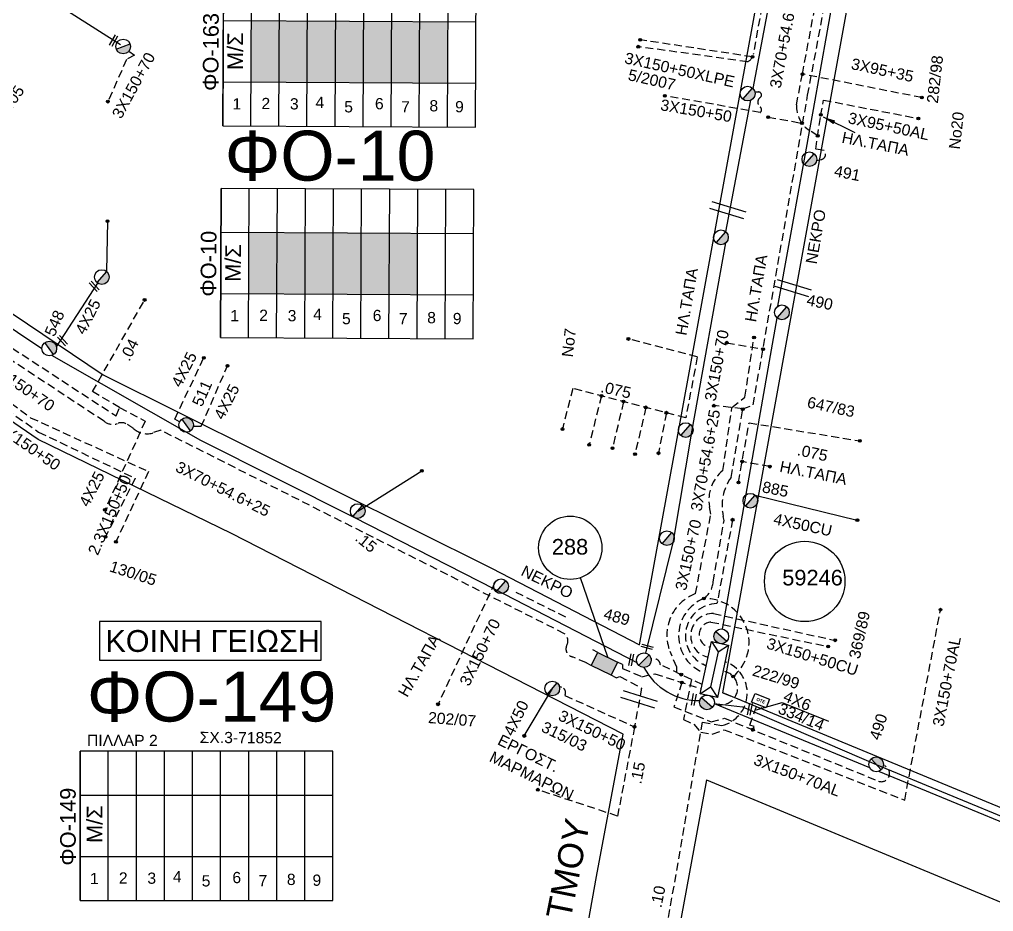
# Model space of a CAD drawing. Header units: millimetres. Extents: x 2999 to 5218, y 1863 to 2903.
# Drawn here: x 3753.6 to 3909.6, y 2310.7 to 2453.6 of the extents above; entities that cross this region are included whole.
import ezdxf
from ezdxf.enums import TextEntityAlignment as Align

# ---------------------------------------------------------------- set-up
doc = ezdxf.new("R2010")
doc.units = ezdxf.units.MM
doc.header["$LTSCALE"] = 0.5
doc.linetypes.add('DASHED', pattern=[19.05, 12.7, -6.35])
for name, color, linetype in [('Link Box 4 Διευθύνσεων', 7, 'Continuous'), ('Pillar OTE', 7, 'Continuous'), ('Άγνωστα', 7, 'Continuous'), ('Ασφαλειοκιβώτια Χ.Τ 9 αναχωρήσεων', 7, 'Continuous'), ('Γυμνά εναέρια ΧΤ (3Φ)   4x50AL', 7, 'Continuous'), ('Γυμνά εναέρια ΧΤ (3Φ)   4x50CU', 7, 'Continuous'), ('Επιγραφές - Σχήματα', 7, 'Continuous'), ('Καλώδια ΧΤ   3x150+50AL', 7, 'DASHED'), ('Καλώδια ΧΤ   3x150+50CU', 7, 'DASHED'), ('Καλώδια ΧΤ   3x150+70AL', 7, 'DASHED'), ('Καλώδια ΧΤ   3x150AL+50XLPE', 7, 'DASHED'), ('Καλώδια ΧΤ   3x95+50 AL XLPE', 7, 'DASHED'), ('Μηχανική τομή', 7, 'Continuous'), ('Στύλος ΦΜ', 7, 'Continuous'), ('Στύλος ΦΜ @ 1', 7, 'Continuous'), ('Συνδέσεις', 7, 'Continuous'), ('Συνεστραμμένα ΧΤ   3x70+54.6+25 AL', 7, 'SYN_LINE'), ('Τομή', 7, 'Continuous'), ('Υποσταθμός εναέριος 2 στύλων', 7, 'Continuous'), ('Υποσταθμός πόλεως', 7, 'Continuous'), ('Υπόβαθρο ΔΕΗ', 7, 'Continuous'), ('Υπόγεια Καλώδια Δικτύου ΧΤ   .04', 7, 'DASHED'), ('Υπόγεια Καλώδια Δικτύου ΧΤ   .10', 7, 'DASHED'), ('Υπόγεια Καλώδια Δικτύου ΧΤ   .15', 7, 'DASHED'), ('Υπόγεια καλώδια Παροχών ΧΤ   .075', 7, 'DASHED'), ('Υπόγεια καλώδια Παροχών ΧΤ   4x25', 7, 'DASHED'), ('Υπόγεια καλώδια Παροχών ΧΤ   4x6', 7, 'DASHED')]:
    doc.layers.add(name, color=color, linetype=linetype)
doc.styles.add('arial', font='ARIAL.TTF')
doc.styles.get("Standard").update_dxf_attribs({"font": 'ARIAL.TTF'})
doc.linetypes.add('SYN_LINE', pattern='A,0.5,-0.0001,["/\\/\\/\\/",Standard,S=0.1,R=0,X=0,Y=-0.05],-0.25', length=0.7501)
doc.dimstyles.new('ISO-25', dxfattribs={"dimtxt": 2.5, "dimasz": 2.5, "dimexe": 1.25, "dimexo": 0.625, "dimtad": 1, "dimtxsty": 'Standard', "dimcen": 2.5, "dimadec": 0, "dimazin": 0, "dimtfac": 1, "dimtmove": 0, "dimatfit": 3, "dimfxl": 1, "dimarcsym": 0})

# ---------------------------------------------------------------- blocks, each defined once
blk = doc.blocks.new('ΑΣΦΑΛΕΙΟΚΙΒΩΤΙΟ ΥΠΟΣΤΑΘΜΟΥ 9 ΑΝΑΧΩΡΗΣΕΩΝ')
at = {"layer": 'Ασφαλειοκιβώτια Χ.Τ 9 αναχωρήσεων', "ltscale": 40}
for p, q in [((-23.8, 40.36), (24.02, 40.36)), ((-9.72, 40.36), (-9.72, -40.64)), ((9.94, 40.36), (9.94, -40.64)), ((-23.8, 31.36), (24.02, 31.36)), ((-23.8, 22.36), (24.02, 22.36)), ((-23.8, 13.36), (24.02, 13.36)), ((-23.8, 4.36), (24.02, 4.36)), ((-23.8, -4.64), (24.02, -4.64)), ((-23.8, -13.64), (24.02, -13.64)), ((-23.8, -22.64), (24.02, -22.64)), ((-23.8, -31.64), (24.02, -31.64))]:
    blk.add_line(p, q, dxfattribs=at)
at = {"layer": 'Ασφαλειοκιβώτια Χ.Τ 9 αναχωρήσεων'}
blk.add_lwpolyline([(-23.8, -40.64), (24.02, -40.64), (24.02, 40.36), (-23.8, 40.36)], close=True, dxfattribs=at)
for s, p in [('1', (-18.54, 37.25)), ('2', (-18.39, 27.98)), ('3', (-18.45, 18.85)), ('4', (-17.96, 10.67)), ('5', (-19.3, 1.44)), ('6', (-18.25, -8.4)), ('7', (-19.23, -16.79)), ('8', (-18.84, -25.86)), ('9', (-19.09, -34.08))]:
    blk.add_text(s, height=3.6, rotation=270, dxfattribs=at).set_placement(p)
at = {"layer": 'Ασφαλειοκιβώτια Χ.Τ 9 αναχωρήσεων', "ltscale": 40}
for tag, height, p in [('ΟΝΟΜΑ', 5, (-0.16, 44.31)), ('ΚΕΙΜΕΝΟ 1', 2, (17.06, 35.59)), ('ΚΕΙΜΕΝΟ 2', 2, (17.06, 26.88)), ('ΚΕΙΜΕΝΟ 3', 2, (17.06, 17.69)), ('ΚΕΙΜΕΝΟ 4', 2, (17.06, 8.71)), ('ΚΕΙΜΕΝΟ 5', 2, (17.06, -0.13)), ('ΚΕΙΜΕΝΟ 6', 2, (17.06, -9.05)), ('ΚΕΙΜΕΝΟ 7', 2, (17.06, -18.13)), ('ΚΕΙΜΕΝΟ 8', 2, (17.06, -26.85)), ('ΚΕΙΜΕΝΟ 9', 2, (17.06, -35.99)), ('ΣΧ', 2, (-0.1, -42.64))]:
    blk.add_attdef(tag, text='', height=height, dxfattribs=at).set_placement(p, align=Align.MIDDLE_CENTER)
blk = doc.blocks.new('ΜΗΧΑΝΙΚΗ ΤΟΜΗ')
at = {"layer": 'Μηχανική τομή', "ltscale": 40}
for p, q in [((-1.89, 0.78), (1.89, 0.78)), ((1.89, 0), (-1.89, 0))]:
    blk.add_line(p, q, dxfattribs=at)
blk = doc.blocks.new('ΥΠΑΡΧΩΝ ΤΣΙΜΕΝΤΕΝΙΟΣ ΣΤΥΛΟΣ')
at = {"layer": 'Στύλος ΦΜ'}
blk.add_hatch(color=7, dxfattribs=at).paths.add_polyline_path([(-1.29, -2.28, 0.574793), (2.62, 0, 0.268822), (1.3, 2.27)])
at = {"layer": 'Στύλος ΦΜ', "color": 7}
blk.add_line((-1.29, -2.28), (1.3, 2.27), dxfattribs=at)
blk.add_circle((0, 0), 2.62, dxfattribs=at)
at = {"layer": 'Στύλος ΦΜ', "flags": 4}
for tag, p in [('ΑΡΙΘΜΟΣ', (-4.68, 8.05)), ('ΤΥΠΟΣ', (-4.91, 3.03))]:
    blk.add_attdef(tag, p, '', height=4, dxfattribs=at)
blk = doc.blocks.new('ΥΠΟΣΤΑΘΜΟΣ ΕΝΑΕΡΙΟΣ ΕΠΙ 2 ΣΤΥΛΩΝ')
at = {"layer": 'Υποσταθμός εναέριος 2 στύλων', "linetype": 'Continuous'}
for points in [[(-11.97, -2.11, 0.574793), (-8.45, -0.07, 0.268822), (-9.64, 1.98)], [(9.68, -2.15, 0.574793), (13.19, -0.1, 0.268822), (12.01, 1.95)]]:
    blk.add_hatch(color=256, dxfattribs=at).paths.add_polyline_path(points)
for p, q in [((-11.97, -2.11), (-9.64, 1.98)), ((9.68, -2.15), (12.01, 1.95))]:
    blk.add_line(p, q, dxfattribs=at)
for centre in [(-10.81, -0.07), (10.84, -0.1)]:
    blk.add_circle(centre, 2.36, dxfattribs=at)
at = {"layer": 'Υποσταθμός πόλεως', "linetype": 'Continuous', "ltscale": 40}
blk.add_lwpolyline([(-8.57, 2.82), (8.57, 2.82), (8.57, -2.82), (-8.57, -2.82)], close=True, dxfattribs=at)
for points in [[(-5.75, 0), (-8.57, 2.82)], [(-8.57, -2.82), (-5.75, 0)], [(-5.75, 0), (5.75, 0)], [(5.75, 0), (8.57, 2.82)], [(8.57, -2.82), (5.75, 0)]]:
    blk.add_lwpolyline(points, dxfattribs=at)
at = {"layer": 'Υποσταθμός εναέριος 2 στύλων', "ltscale": 40, "flags": 1}
for tag, p in [('ΜΕΤΑΣΧΗΜΑΤΙΣΜΟΣ', (14.09, 2.51)), ('ΙΣΧΥΣ', (14.07, -0.28)), ('ΑΡΙΘΜΟΣ', (14.19, -3))]:
    blk.add_attdef(tag, p, '', height=1.8, dxfattribs=at)
blk = doc.blocks.new('LINK BOX 4 ΑΝΑΧΩΡΗΣΕΩΝ')
at = {"layer": 'Link Box 4 Διευθύνσεων', "ltscale": 40}
blk.add_hatch(color=256, dxfattribs=at).paths.add_polyline_path([(-3.54, 0), (-3.54, -4.67), (3.54, -4.67), (3.54, 0)])
for p, q in [((-3.54, 0), (-5.33, 0)), ((5.33, 0), (3.54, 0)), ((-3.54, -4.67), (-5.33, -4.67)), ((5.33, -4.67), (3.54, -4.67))]:
    blk.add_line(p, q, dxfattribs=at)
blk.add_lwpolyline([(-3.54, -4.67), (-3.54, 0), (3.54, 0), (3.54, -4.67)], close=True, dxfattribs=at)
blk = doc.blocks.new('_ΣΥΝΔΕΣΗ')
at = {"layer": 'Συνδέσεις', "linetype": 'SYN_LINE', "ltscale": 40}
blk.add_hatch(color=256, dxfattribs=at).paths.add_polyline_path([(0.5, -0.01, 1), (-0.5, -0.01, 1)])
at = {"layer": 'Συνδέσεις'}
blk.add_circle((0, -0.01), 0.5, dxfattribs=at)
blk = doc.blocks.new('ΤΟΜΗ')
at = {"layer": 'Τομή', "ltscale": 40}
for p, q in [((-5.68, 0), (5.68, 0)), ((5.68, -2.33), (-5.68, -2.33))]:
    blk.add_line(p, q, dxfattribs=at)
blk = doc.blocks.new('TSONTA XT1')
at = {"ltscale": 40}
h = blk.add_hatch(color=256, dxfattribs=at)
h.dxf.hatch_style = 1
h.paths.add_polyline_path([(595.96, 2487.66), (597.07, 2488.77), (595.96, 2489.87), (594.85, 2488.77)])
blk.add_lwpolyline([(594.85, 2488.77), (595.96, 2489.87), (597.07, 2488.77), (595.96, 2487.66)], close=True, dxfattribs=at)
blk = doc.blocks.new('PILLAR ΟΤΕ')
at = {"layer": 'Pillar OTE', "ltscale": 40}
blk.add_lwpolyline([(-3.31, 2.02), (3.39, 2.02), (3.39, -1.99), (-3.31, -1.99)], close=True, dxfattribs=at)
at = {"layer": 'Pillar OTE', "insert": (-1.81, 0.71), "char_height": 1.3575, "width": 109.961, "attachment_point": 1}
blk.add_mtext('{\\fArial|b1|i0|c161|p34;OTE}', dxfattribs=at)

msp = doc.modelspace()

# ---------------------------------------------------------------- hatches: boundary and pattern name
at = {"layer": 'Ασφαλειοκιβώτια Χ.Τ 9 αναχωρήσεων', "ltscale": 40}
for color, points in [(2, [(3790.71, 2453.43), (3790.66, 2443.6), (3795.16, 2443.58), (3795.21, 2453.41)]), (27, [(3795.21, 2453.41), (3795.16, 2443.58), (3799.66, 2443.56), (3799.71, 2453.38)]), (151, [(3799.71, 2453.38), (3799.66, 2443.56), (3804.16, 2443.53), (3804.21, 2453.36)]), (85, [(3804.21, 2453.36), (3804.16, 2443.53), (3808.66, 2443.51), (3808.71, 2453.34)]), (6, [(3808.71, 2453.34), (3808.66, 2443.51), (3813.16, 2443.49), (3813.21, 2453.31)]), (30, [(3813.21, 2453.31), (3813.16, 2443.49), (3817.66, 2443.46), (3817.71, 2453.29)]), (62, [(3817.71, 2453.29), (3817.66, 2443.46), (3822.16, 2443.44), (3822.21, 2453.27)]), (151, [(3790.36, 2419.5), (3790.3, 2409.67), (3794.8, 2409.65), (3794.86, 2419.48)]), (27, [(3794.86, 2419.48), (3794.8, 2409.65), (3799.3, 2409.63), (3799.36, 2419.45)]), (2, [(3799.36, 2419.45), (3799.3, 2409.63), (3803.8, 2409.6), (3803.86, 2419.43)]), (1, [(3803.86, 2419.43), (3803.8, 2409.6), (3808.3, 2409.58), (3808.36, 2419.41)]), (173, [(3808.36, 2419.41), (3808.3, 2409.58), (3812.8, 2409.56), (3812.86, 2419.38)]), (30, [(3812.86, 2419.38), (3812.8, 2409.56), (3817.3, 2409.53), (3817.36, 2419.36)])]:
    msp.add_hatch(color=color, dxfattribs=at).paths.add_polyline_path(points)

# ---------------------------------------------------------------- linework, layer by layer
at = {"layer": 'Άγνωστα', "color": 7, "linetype": 'DASHED', "ltscale": 0.2}
for p, q in [((3873.54, 2437.96), (3878.95, 2437.01)), ((3866.88, 2401.84), (3872.71, 2400.82)), ((3869.46, 2391.23), (3864.85, 2391.79))]:
    msp.add_line(p, q, dxfattribs=at)
at = {"layer": 'Άγνωστα', "color": 2, "ltscale": 40}
msp.add_lwpolyline([(3875.09, 2407.69), (3880.81, 2439.21), (3888.63, 2483.34), (3889.33, 2484.28), (3897.77, 2529.76), (3908.57, 2587.24)], dxfattribs=at)
at = {"layer": 'Άγνωστα', "color": 85, "linetype": 'DASHED', "ltscale": 0.2}
msp.add_lwpolyline([(3881.47, 2434.96), (3880.19, 2435.81, -0.259095), (3878.06, 2439.92), (3879.03, 2444.87), (3883.64, 2469.51)], format="xyb", dxfattribs=at)
msp.add_lwpolyline([(3898.17, 2441.1), (3878.96, 2444.88)], dxfattribs=at)
at = {"layer": 'Άγνωστα', "color": 151, "linetype": 'DASHED', "ltscale": 0.2}
for points in [[(3740.31, 2408.53, 0.241017), (3741.77, 2407.44, -0.139445), (3744.42, 2406.17), (3769.03, 2390.12), (3769.61, 2391.46)], [(3861.9, 2361.65), (3864.35, 2374.4), (3864.14, 2375.54, -0.275599), (3866.29, 2381.38), (3867.73, 2391.48), (3869.82, 2393.13), (3871.27, 2402.69)], [(3858.88, 2349.02), (3858.88, 2349.86), (3857.81, 2352.35, -0.419805), (3861.9, 2361.65)]]:
    msp.add_lwpolyline(points, format="xyb", dxfattribs=at)
at = {"layer": 'Άγνωστα', "color": 1, "linetype": 'DASHED', "ltscale": 0.2}
for points in [[(3844.4, 2350.54), (3842.19, 2351.52, -0.510052), (3841.28, 2353.39, 0.345814), (3840.9, 2355.23), (3776.19, 2387.81), (3775.06, 2387.43, -0.261149), (3771.92, 2388, 0.057368), (3770.61, 2388.86, 0.227346), (3769.27, 2388.89, -0.257715), (3767.11, 2389.25), (3744.97, 2403.82)], [(3840.07, 2346.8), (3840.43, 2346.67, -0.45249), (3840.97, 2345.33), (3852.12, 2340.3)]]:
    msp.add_lwpolyline(points, format="xyb", dxfattribs=at)
msp.add_lwpolyline([(3862.18, 2399.55), (3851.13, 2402.43)], dxfattribs=at)
at = {"layer": 'Άγνωστα', "color": 151, "linetype": 'DASHED', "ltscale": 0.2}
for points in [[(3769.61, 2391.46), (3773.71, 2389.29), (3767.25, 2375.07)], [(3862.96, 2347.09), (3856.26, 2350.25)]]:
    msp.add_lwpolyline(points, dxfattribs=at)
at = {"layer": 'Άγνωστα', "color": 1, "linetype": 'SYN_LINE', "ltscale": 10}
msp.add_lwpolyline([(3834.46, 2338.84), (3838.95, 2346.45)], dxfattribs=at)
at = {"layer": 'Άγνωστα', "color": 151, "linetype": 'DASHED', "ltscale": 0.2}
msp.add_arc((3855.21, 2350.19), 1.05, 3.4252, 113.8326, dxfattribs=at)
at = {"layer": 'Γυμνά εναέρια ΧΤ (3Φ)   4x50AL', "color": 173, "ltscale": 40}
msp.add_lwpolyline([(3742.64, 2466.87), (3769.75, 2449.59)], dxfattribs=at)
at = {"layer": 'Γυμνά εναέρια ΧΤ (3Φ)   4x50CU', "color": 173, "linetype": 'SYN_LINE', "ltscale": 15}
msp.add_lwpolyline([(3871.46, 2377.42), (3887.82, 2373.42)], dxfattribs=at)
at = {"layer": 'Επιγραφές - Σχήματα', "color": 7, "linetype": 'SYN_LINE', "ltscale": 10}
msp.add_line((3767.67, 2421.29), (3767.53, 2413.23), dxfattribs=at)
at = {"layer": 'Επιγραφές - Σχήματα', "color": 7, "linetype": 'DASHED', "ltscale": 0.2}
for p, q in [((3873.8, 2381.99), (3869.36, 2382.79)), ((3833.09, 2361.89), (3841.17, 2357.86))]:
    msp.add_line(p, q, dxfattribs=at)
at = {"layer": 'Επιγραφές - Σχήματα', "ltscale": 0.2}
msp.add_line((3847.82, 2351.45), (3843.46, 2364.2), dxfattribs=at)
at = {"layer": 'Επιγραφές - Σχήματα', "color": 7, "linetype": 'DASHED', "ltscale": 0.2}
msp.add_lwpolyline([(3868.76, 2379.46), (3870.48, 2389.01), (3888.24, 2386.11)], dxfattribs=at)
at = {"layer": 'Επιγραφές - Σχήματα', "color": 190}
msp.add_lwpolyline([(3766.38, 2350.98), (3801.9, 2350.98), (3801.9, 2357.16), (3766.38, 2357.16)], close=True, dxfattribs=at)
at = {"layer": 'Επιγραφές - Σχήματα', "ltscale": 0.2}
for centre, radius in [((3841.82, 2368.99), 5.07), ((3879.39, 2363.6), 6.44)]:
    msp.add_circle(centre, radius, dxfattribs=at)
at = {"layer": 'Επιγραφές - Σχήματα', "color": 6, "linetype": 'DASHED', "ltscale": 0.2}
for centre, radius, start, end in [((3863.44, 2353.81), 7.04, 309.5314, 91.8144), ((3865.95, 2346.54), 2.7, 247.1168, 82.5684)]:
    msp.add_arc(centre, radius, start, end, dxfattribs=at)
at = {"layer": 'Καλώδια ΧΤ   3x150+50AL', "color": 62, "linetype": 'DASHED', "ltscale": 0.2}
msp.add_lwpolyline([(3871.39, 2442.01), (3871.98, 2442.01, -0.729099), (3872.26, 2441.12, 0.513742), (3872.26, 2439.59, -0.513742), (3872.26, 2438.72), (3856.99, 2441.38)], format="xyb", dxfattribs=at)
at = {"layer": 'Καλώδια ΧΤ   3x150+50AL', "color": 2, "linetype": 'DASHED', "ltscale": 0.2}
msp.add_lwpolyline([(3740.87, 2395.78), (3741.09, 2395.09, 0.651292), (3746.77, 2394.47), (3756.62, 2387.53), (3772.11, 2380.11), (3772.11, 2380.11)], format="xyb", dxfattribs=at)
at = {"layer": 'Καλώδια ΧΤ   3x150+50AL', "color": 30, "linetype": 'DASHED', "ltscale": 0.2}
for points in [[(3745.3, 2395.69), (3747.66, 2395.61), (3755.33, 2389.83), (3774.24, 2381.21)], [(3774.24, 2381.21), (3769.02, 2369.96)]]:
    msp.add_lwpolyline(points, dxfattribs=at)
at = {"layer": 'Καλώδια ΧΤ   3x150+50AL', "color": 2, "linetype": 'DASHED', "ltscale": 0.2}
msp.add_lwpolyline([(3772.11, 2380.11), (3767.34, 2370.74)], dxfattribs=at)
at = {"layer": 'Καλώδια ΧΤ   3x150+50AL', "color": 7, "ltscale": 0.2}
msp.add_lwpolyline([(3866.28, 2345.78), (3870.9, 2343.87)], dxfattribs=at)
at = {"layer": 'Καλώδια ΧΤ   3x150+50CU', "color": 27, "ltscale": 0.2}
msp.add_lwpolyline([(3863.9, 2351.46, -0.913083), (3864.78, 2358.45), (3884.28, 2354.16)], format="xyb", dxfattribs=at)
at = {"layer": 'Καλώδια ΧΤ   3x150+50CU', "color": 85, "ltscale": 0.2}
msp.add_lwpolyline([(3864.25, 2353.08, -0.910705), (3864.37, 2357.1), (3883.14, 2353.17)], format="xyb", dxfattribs=at)
at = {"layer": 'Καλώδια ΧΤ   3x150+70AL', "color": 62, "ltscale": 0.2}
msp.add_line((3891.2, 2331.62), (3891.2, 2331.62), dxfattribs=at)
at = {"layer": 'Καλώδια ΧΤ   3x150+70AL', "color": 173, "linetype": 'DASHED', "ltscale": 0.2}
msp.add_lwpolyline([(3771.09, 2448.54), (3771.98, 2447.9), (3770.72, 2447.2), (3767.73, 2440.47)], dxfattribs=at)
at = {"layer": 'Καλώδια ΧΤ   3x150+70AL', "color": 1, "linetype": 'DASHED', "ltscale": 0.2}
msp.add_lwpolyline([(3862.18, 2399.55), (3860.32, 2389.82)], dxfattribs=at)
at = {"layer": 'Καλώδια ΧΤ   3x150+70AL', "color": 7, "linetype": 'DASHED', "ltscale": 0.2}
msp.add_lwpolyline([(3829.72, 2363.42), (3820.63, 2343.92)], dxfattribs=at)
at = {"layer": 'Καλώδια ΧΤ   3x150+70AL', "color": 151, "ltscale": 0.2}
msp.add_lwpolyline([(3861.26, 2347.89), (3859.96, 2341.49), (3861.63, 2340.71), (3862.72, 2339.43), (3864.58, 2339.13), (3866.5, 2339.85), (3895.41, 2328.58), (3901.14, 2359.07)], dxfattribs=at)
at = {"layer": 'Καλώδια ΧΤ   3x150+70AL', "color": 62, "ltscale": 0.2}
msp.add_lwpolyline([(3850.21, 2350.27), (3850.21, 2349.64), (3853.29, 2348.34), (3855.38, 2348.81), (3862.81, 2346.4)], dxfattribs=at)
msp.add_lwpolyline([(3859.71, 2347.41), (3858.43, 2343.51), (3864.41, 2341.13), (3866.56, 2341.69), (3891.2, 2331.62, 0.993314), (3892.2, 2334.04, -0.661973)], format="xyb", dxfattribs=at)
at = {"layer": 'Καλώδια ΧΤ   3x150AL+50XLPE', "color": 6, "linetype": 'DASHED', "ltscale": 0.2}
msp.add_lwpolyline([(3863.34, 2481.79), (3863.57, 2484.58), (3874.47, 2484.49, -0.39717), (3877.19, 2481.89, -0.117063), (3876.85, 2480.05), (3871.15, 2448.03, -0.248197), (3870.23, 2446.84), (3852.72, 2449.25)], format="xyb", dxfattribs=at)
msp.add_lwpolyline([(3871.02, 2447.62), (3853.01, 2450.36)], dxfattribs=at)
at = {"layer": 'Καλώδια ΧΤ   3x95+50 AL XLPE', "color": 85, "linetype": 'DASHED', "ltscale": 0.2}
msp.add_lwpolyline([(3881.94, 2438.18), (3882.41, 2440.71), (3897.6, 2437.76)], dxfattribs=at)
msp.add_lwpolyline([(3881.3, 2431), (3882.04, 2431.16, 0.588561), (3882.49, 2432.65), (3881.16, 2432.86), (3881.94, 2438.18)], format="xyb", dxfattribs=at)
at = {"layer": 'Συνεστραμμένα ΧΤ   3x70+54.6+25 AL', "color": 62, "ltscale": 20}
for points in [[(3871.11, 2442.55), (3879.54, 2486.88)], [(3866.74, 2419.6), (3870.75, 2440.68)], [(3864.9, 2344.05), (3889.78, 2333.78)], [(3891.22, 2333.19), (3926.43, 2318.66)]]:
    msp.add_lwpolyline(points, dxfattribs=at)
at = {"layer": 'Συνεστραμμένα ΧΤ   3x70+54.6+25 AL', "color": 1, "ltscale": 20}
for points in [[(3858.39, 2370.03), (3861.37, 2387.81), (3866.74, 2417.83)], [(3853.94, 2352.12), (3858.39, 2370.03)]]:
    msp.add_lwpolyline(points, dxfattribs=at)
at = {"layer": 'Συνεστραμμένα ΧΤ   3x70+54.6+25 AL', "color": 6, "ltscale": 20}
msp.add_lwpolyline([(3864.9, 2344.05), (3869.4, 2343.53), (3890.84, 2334.3), (3924.95, 2320.2)], dxfattribs=at)
at = {"layer": 'Συνεστραμμένα ΧΤ   3x70+54.6+25 AL', "color": 1, "ltscale": 10}
msp.add_arc((3862.51, 2354.62), 10.12, 208.3764, 270.4775, dxfattribs=at)
at = {"layer": 'Υπόβαθρο ΔΕΗ'}
for points in [[(3717.18, 2434.96), (3718.44, 2429.39), (3766.98, 2396.71), (3829.2, 2365.7), (3852.92, 2353.43), (3877.09, 2485.96), (3812.53, 2485.85), (3759.74, 2485.87), (3717.18, 2434.96)], [(3817.97, 2221.4), (3823.21, 2227.16), (3826.97, 2233.36), (3831.9, 2241.18), (3832.37, 2242.54), (3839, 2276.99), (3846.02, 2316.36), (3850.31, 2339.12), (3787.56, 2371.29), (3756.57, 2386.33), (3717.63, 2412.98)], [(3875.79, 2344.22), (3883.23, 2341.24)], [(3863.65, 2331.83), (4030.1, 2262.68), (4042.81, 2206.61), (4157.55, 2133.96), (3974.34, 1883.74)]]:
    msp.add_lwpolyline(points, dxfattribs=at)
for points in [[(3866.28, 2345.78), (3891.46, 2484.51), (4005.57, 2462.39), (4015.35, 2288), (4015.44, 2286.81, -0.616311), (4012.24, 2284.87), (3913.46, 2326.24), (3866.28, 2345.78)], [(3863.65, 2331.83), (3846.8, 2240.16), (3841.87, 2233.04), (3831.41, 2216.52), (3820.06, 2198.75), (3809.69, 2184.45), (3787.84, 2153.82), (3770.67, 2130.2), (3765.56, 2122.82), (3842.29, 2061.51), (3846.89, 2059.74, -0.027254), (3860.62, 2053.56, -0.087857), (3872.43, 2044.52, -0.082193), (3897.46, 2006.2), (3914.89, 1959.85, 0.02107), (3925.11, 1935.8, 0.082387), (3959.07, 1882.96)]]:
    msp.add_lwpolyline(points, format="xyb", dxfattribs=at)
at = {"layer": 'Υπόγεια Καλώδια Δικτύου ΧΤ   .04', "color": 151, "ltscale": 0.2}
msp.add_lwpolyline([(3769.61, 2391.46), (3765.26, 2394.01), (3773.62, 2408.69)], dxfattribs=at)
at = {"layer": 'Υπόγεια Καλώδια Δικτύου ΧΤ   .10', "color": 30, "ltscale": 0.2}
for points in [[(3866.13, 2340.52, 0.743478), (3866.63, 2350.74)], [(3854.76, 2299.96, -0.671244), (3856.28, 2302.27), (3863, 2341.06), (3866.13, 2340.52)]]:
    msp.add_lwpolyline(points, format="xyb", dxfattribs=at)
at = {"layer": 'Υπόγεια Καλώδια Δικτύου ΧΤ   .15', "color": 27, "linetype": 'SYN_LINE', "ltscale": 10}
msp.add_lwpolyline([(3757.15, 2400.85), (3749.28, 2406.11)], dxfattribs=at)
at = {"layer": 'Υπόγεια Καλώδια Δικτύου ΧΤ   .15', "color": 27, "linetype": 'SYN_LINE', "ltscale": 20}
msp.add_lwpolyline([(3852.52, 2350.56), (3829.66, 2362.36), (3807.19, 2373.84), (3782.6, 2386.16), (3758.75, 2399.81)], dxfattribs=at)
at = {"layer": 'Υπόγεια Καλώδια Δικτύου ΧΤ   .15', "color": 27, "linetype": 'SYN_LINE', "ltscale": 15}
msp.add_lwpolyline([(3807.77, 2374.86), (3818.04, 2381.32)], dxfattribs=at)
at = {"layer": 'Υπόγεια Καλώδια Δικτύου ΧΤ   .15', "color": 1, "linetype": 'DASHED', "ltscale": 0.2}
msp.add_lwpolyline([(3849.17, 2348.18), (3849.79, 2348.37), (3853.25, 2346.52), (3852.12, 2340.3), (3849.4, 2326.01)], dxfattribs=at)
at = {"layer": 'Υπόγεια Καλώδια Δικτύου ΧΤ   .15', "color": 1, "ltscale": 0.2}
msp.add_lwpolyline([(3849.4, 2326.01), (3836.62, 2330.23)], dxfattribs=at)
at = {"layer": 'Υπόγεια καλώδια Παροχών ΧΤ   .075', "color": 173, "ltscale": 0.2}
msp.add_line((3867.84, 2373.48), (3865.33, 2360.04), dxfattribs=at)
at = {"layer": 'Υπόγεια καλώδια Παροχών ΧΤ   .075', "color": 6, "ltscale": 0.2}
msp.add_lwpolyline([(3863.35, 2348.91, -0.686963), (3863.22, 2360.85, 0.215662), (3864.73, 2363.51), (3866.47, 2373.37), (3866.33, 2374, -0.211886), (3867.59, 2380.26), (3869.46, 2391.23), (3871.13, 2391.87), (3879.86, 2441.47), (3891.63, 2504.19), (3895.53, 2522.86), (3874.72, 2527.43)], format="xyb", dxfattribs=at)
at = {"layer": 'Υπόγεια καλώδια Παροχών ΧΤ   .075', "color": 173, "linetype": 'Continuous', "ltscale": 0.2}
msp.add_lwpolyline([(3866.22, 2355.96), (3873.92, 2399.77), (3874.96, 2405.81)], dxfattribs=at)
at = {"layer": 'Υπόγεια καλώδια Παροχών ΧΤ   .075', "color": 1, "linetype": 'DASHED', "ltscale": 0.2}
msp.add_lwpolyline([(3860.32, 2389.82), (3842.25, 2394.49), (3840.57, 2388.01)], dxfattribs=at)
at = {"layer": 'Υπόγεια καλώδια Παροχών ΧΤ   .075', "color": 1, "ltscale": 0.2}
for points in [[(3846.84, 2393.31), (3844.83, 2385.5)], [(3850.36, 2392.4), (3848.58, 2384.94)], [(3853.93, 2391.47), (3852.2, 2383.99)], [(3857.22, 2390.62), (3855.95, 2384.12)]]:
    msp.add_lwpolyline(points, dxfattribs=at)
at = {"layer": 'Υπόγεια καλώδια Παροχών ΧΤ   .075', "color": 173, "ltscale": 0.2}
msp.add_lwpolyline([(3863.59, 2350), (3863.08, 2350.32, -0.779094), (3865.33, 2360.04)], format="xyb", dxfattribs=at)
at = {"layer": 'Υπόγεια καλώδια Παροχών ΧΤ   4x25', "color": 27, "linetype": 'SYN_LINE', "ltscale": 15}
msp.add_lwpolyline([(3759.48, 2401.18), (3766.11, 2411.36)], dxfattribs=at)
at = {"layer": 'Υπόγεια καλώδια Παροχών ΧΤ   4x25', "color": 27, "ltscale": 0.2}
for points in [[(3779.2, 2389.15), (3778.44, 2389.6), (3783.09, 2399.4)], [(3781.44, 2388.45), (3782.69, 2388.45), (3786.89, 2398.12)]]:
    msp.add_lwpolyline(points, dxfattribs=at)
at = {"layer": 'Υπόγεια καλώδια Παροχών ΧΤ   4x6', "color": 62, "linetype": 'DASHED', "ltscale": 0.2}
msp.add_lwpolyline([(3871.2, 2340.12), (3871.28, 2340.34), (3870.6, 2340.59), (3871.8, 2343.9)], dxfattribs=at)

# ---------------------------------------------------------------- block references
at = {"layer": 'Link Box 4 Διευθύνσεων', "xscale": 0.5, "yscale": 0.5, "zscale": 0.5, "rotation": 333.6604615449874}
msp.add_blockref('LINK BOX 4 ΑΝΑΧΩΡΗΣΕΩΝ', (3847.82, 2351.45), dxfattribs=at)
at = {"layer": 'Pillar OTE', "xscale": 0.3749999999999999, "yscale": 0.3749999999999999, "zscale": 0.3749999999999999, "rotation": 337.9932053993295}
msp.add_blockref('PILLAR ΟΤΕ', (3872.31, 2344.5), dxfattribs=at)
at = {"layer": 'Ασφαλειοκιβώτια Χ.Τ 9 αναχωρήσεων', "color": 27, "ltscale": 40, "xscale": 0.4999999999999999, "yscale": 0.4999999999999999, "zscale": 0.4999999999999999, "rotation": 89.70135055606067}
msp.add_blockref('ΑΣΦΑΛΕΙΟΚΙΒΩΤΙΟ ΥΠΟΣΤΑΘΜΟΥ 9 ΑΝΑΧΩΡΗΣΕΩΝ', (3806.37, 2448.38), dxfattribs=at).add_auto_attribs({'ΟΝΟΜΑ': 'ΦΟ-163'})
at = {"layer": 'Ασφαλειοκιβώτια Χ.Τ 9 αναχωρήσεων'}
for p, xscale, yscale, zscale, rotation, values in [((3806.01, 2414.45), 0.4999999999999999, 0.4999999999999999, 0.4999999999999999, 89.70135055606067, {'ΟΝΟΜΑ': 'ΦΟ-10'}), ((3783.48, 2324.39), 0.5, 0.5, 0.5, 90, {'ΟΝΟΜΑ': 'ΦΟ-149'})]:
    msp.add_blockref('ΑΣΦΑΛΕΙΟΚΙΒΩΤΙΟ ΥΠΟΣΤΑΘΜΟΥ 9 ΑΝΑΧΩΡΗΣΕΩΝ', p, dxfattribs=dict(at, xscale=xscale, yscale=yscale, zscale=zscale, rotation=rotation)).add_auto_attribs(values)
at = {"layer": 'Μηχανική τομή'}
for p, xscale, yscale, zscale, rotation in [((3768.47, 2450.31), 0.4999999999999998, 0.4999999999999998, 0.4999999999999998, 240.3999436640924), ((3765.68, 2410.99), 0.4999999999999983, 0.4999999999999983, 0.4999999999999983, 132.9464639555496), ((3760.6, 2402.31), 0.4999999999999983, 0.4999999999999983, 0.4999999999999983, 132.9464639555496), ((3854.21, 2353.3), 0.4999999999999696, 0.4999999999999696, 0.4999999999999696, 164.5847617357653), ((3851.39, 2351.07), 0.4999999999999996, 0.4999999999999996, 0.4999999999999996, 259.0848520262939), ((3861.41, 2344.71), 0.4999999999999997, 0.4999999999999997, 0.4999999999999997, 259.0848520262939), ((3870.42, 2343.18), 0.4999999999999997, 0.4999999999999997, 0.4999999999999997, 259.0848520262939)]:
    msp.add_blockref('ΜΗΧΑΝΙΚΗ ΤΟΜΗ', p, dxfattribs=dict(at, xscale=xscale, yscale=yscale, zscale=zscale, rotation=rotation))
at = {"layer": 'Στύλος ΦΜ @ 1', "ltscale": 40}
for p, xscale, yscale, zscale, rotation in [((3770.18, 2449.29), 0.449999999999818, 0.449999999999818, 0.449999999999818, 320.9371006177458), ((3870.25, 2441.74), 0.4499999999998179, 0.4499999999998179, 0.4499999999998179, 348.5857474528053), ((3865.97, 2418.72), 0.4499999999998179, 0.4499999999998179, 0.4499999999998179, 348.5857474528053), ((3766.76, 2412.35), 0.4499999999998179, 0.4499999999998179, 0.4499999999998179, 348.5857474528053), ((3860.32, 2387.84), 0.4499999999998179, 0.4499999999998179, 0.4499999999998179, 348.5857474528053), ((3807.77, 2374.87), 0.4499999999998179, 0.4499999999998179, 0.4499999999998179, 348.5857474528053), ((3857.32, 2370.53), 0.4499999999998179, 0.4499999999998179, 0.4499999999998179, 348.5857474528053), ((3830.74, 2362.83), 0.4499999999998179, 0.4499999999998179, 0.4499999999998179, 348.5857474528053), ((3838.94, 2346.45), 0.4499999999998179, 0.4499999999998179, 0.4499999999998179, 348.5857474528053)]:
    msp.add_blockref('ΥΠΑΡΧΩΝ ΤΣΙΜΕΝΤΕΝΙΟΣ ΣΤΥΛΟΣ', p, dxfattribs=dict(at, xscale=xscale, yscale=yscale, zscale=zscale, rotation=rotation))
ref = msp.add_blockref('ΥΠΑΡΧΩΝ ΤΣΙΜΕΝΤΕΝΙΟΣ ΣΤΥΛΟΣ', (3880.15, 2431.23), dxfattribs=dict(at, xscale=0.4499999999998179, yscale=0.4499999999998179, zscale=0.4499999999998179, rotation=348.5857474528053))
ref.add_attrib('ΤΥΠΟΣ', '491', (3883.99, 2428.53), dxfattribs={"layer": 'Στύλος ΦΜ', "height": 1.8, "rotation": 348.5857, "flags": 4})
ref = msp.add_blockref('ΥΠΑΡΧΩΝ ΤΣΙΜΕΝΤΕΝΙΟΣ ΣΤΥΛΟΣ', (3875.74, 2406.7), dxfattribs=dict(at, xscale=0.4499999999998179, yscale=0.4499999999998179, zscale=0.4499999999998179, rotation=348.5857474528053))
ref.add_attrib('ΤΥΠΟΣ', '490', (3879.58, 2407.86), dxfattribs={"layer": 'Στύλος ΦΜ', "height": 1.8, "rotation": 348.5857, "flags": 4})
ref = msp.add_blockref('ΥΠΑΡΧΩΝ ΤΣΙΜΕΝΤΕΝΙΟΣ ΣΤΥΛΟΣ', (3758.33, 2400.91), dxfattribs=dict(at, xscale=0.449999999999818, yscale=0.449999999999818, zscale=0.449999999999818, rotation=66.41138052589407))
ref.add_attrib('ΤΥΠΟΣ', '548', (3759.16, 2402.68), dxfattribs={"layer": 'Στύλος ΦΜ', "height": 1.8, "rotation": 66.4114, "flags": 4})
ref = msp.add_blockref('ΥΠΑΡΧΩΝ ΤΣΙΜΕΝΤΕΝΙΟΣ ΣΤΥΛΟΣ', (3780.28, 2388.67), dxfattribs=dict(at, xscale=0.4499999999998179, yscale=0.4499999999998179, zscale=0.4499999999998179, rotation=66.03361674019263))
ref.add_attrib('ΤΥΠΟΣ', '511', (3782.79, 2391.44), dxfattribs={"layer": 'Στύλος ΦΜ', "height": 1.8, "rotation": 66.0336, "flags": 4})
ref = msp.add_blockref('ΥΠΑΡΧΩΝ ΤΣΙΜΕΝΤΕΝΙΟΣ ΣΤΥΛΟΣ', (3870.69, 2376.53), dxfattribs=dict(at, xscale=0.4499999999998179, yscale=0.4499999999998179, zscale=0.4499999999998179, rotation=348.5857474528053))
ref.add_attrib('ΤΥΠΟΣ', '885', (3872.46, 2377.91), dxfattribs={"layer": 'Στύλος ΦΜ', "height": 1.8, "rotation": 348.5857, "flags": 4})
ref = msp.add_blockref('ΥΠΑΡΧΩΝ ΤΣΙΜΕΝΤΕΝΙΟΣ ΣΤΥΛΟΣ', (3853.62, 2350.99), dxfattribs=dict(at, xscale=0.449999999999818, yscale=0.449999999999818, zscale=0.449999999999818, rotation=344.3014267924271))
ref.add_attrib('ΤΥΠΟΣ', '489', (3847.02, 2357.62), dxfattribs={"layer": 'Στύλος ΦΜ', "height": 1.8, "rotation": 344.3014, "flags": 4})
ref = msp.add_blockref('ΥΠΑΡΧΩΝ ΤΣΙΜΕΝΤΕΝΙΟΣ ΣΤΥΛΟΣ', (3890.84, 2334.3), dxfattribs=dict(at, xscale=0.449999999999818, yscale=0.449999999999818, zscale=0.449999999999818, rotation=72.59192614882286))
ref.add_attrib('ΤΥΠΟΣ', '490', (3891.42, 2338.05), dxfattribs={"layer": 'Στύλος ΦΜ', "height": 1.8, "rotation": 72.5919, "flags": 4})
at = {"layer": 'Συνδέσεις', "xscale": 0.4500000000000455, "yscale": 0.4500000000000455, "zscale": 0.4500000000000455}
for p in [(3853.02, 2450.36), (3852.72, 2449.26), (3871.02, 2447.62), (3879.04, 2444.87), (3856.99, 2441.39), (3898.17, 2441.11), (3767.73, 2440.46), (3873.54, 2437.97), (3881.96, 2438.34), (3878.95, 2437.01), (3897.6, 2437.77), (3881.47, 2434.97), (3767.68, 2421.29), (3773.62, 2408.69), (3851.13, 2402.44), (3871.27, 2402.69), (3866.89, 2401.85), (3872.71, 2400.82), (3783.09, 2399.41), (3786.9, 2398.13), (3846.84, 2393.31), (3850.36, 2392.4), (3853.93, 2391.48), (3864.84, 2391.75), (3869.46, 2391.19), (3857.22, 2390.63), (3840.57, 2388.01), (3844.84, 2385.5), (3848.58, 2384.94), (3888.24, 2386.11), (3852.2, 2384), (3855.95, 2384.13), (3869.36, 2382.79), (3873.8, 2381.99), (3818.04, 2381.33), (3868.77, 2379.46), (3767.26, 2375.07), (3867.84, 2373.49), (3887.83, 2373.43), (3767.34, 2370.75), (3769.02, 2369.96), (3863.22, 2360.86), (3901.14, 2359.08), (3884.28, 2354.17), (3883.14, 2353.18), (3859.61, 2348.67), (3859.71, 2347.41), (3867.92, 2348.39), (3820.63, 2343.92), (3852.12, 2340.31), (3834.46, 2338.85), (3836.62, 2330.24)]:
    msp.add_blockref('_ΣΥΝΔΕΣΗ', p, dxfattribs=at)
at = {"layer": 'Συνδέσεις', "xscale": 0.2728689596257751, "yscale": 0.2728689596257751, "zscale": 0.2728689596257751, "rotation": 337.7757338105825}
msp.add_blockref('TSONTA XT1', (3463.68, 1772.7), dxfattribs=at)
at = {"layer": 'Τομή', "xscale": 0.4999999999999498, "yscale": 0.4999999999999498, "zscale": 0.4999999999999498, "rotation": 342.8855361227602}
for p in [(3867.24, 2423.63), (3877.7, 2411.14), (3853.01, 2345.27)]:
    msp.add_blockref('ΤΟΜΗ', p, dxfattribs=at)
at = {"layer": 'Υποσταθμός εναέριος 2 στύλων', "xscale": 0.4999999999999998, "yscale": 0.4999999999999998, "zscale": 0.4999999999999998, "rotation": 257.8596380875337}
msp.add_blockref('ΥΠΟΣΤΑΘΜΟΣ ΕΝΑΕΡΙΟΣ ΕΠΙ 2 ΣΤΥΛΩΝ', (3864.92, 2349.51), dxfattribs=at)

# ---------------------------------------------------------------- texts
at = {"layer": 'Άγνωστα', "ltscale": 40, "char_height": 1.8, "width": 17.1868, "attachment_point": 1, "style": 'arial'}
for s, insert, rotation in [('3X95+35', (3887.08, 2447.45), 347.8948), ('3X150+70', (3749.93, 2398.76), 325.4164), ('647/83', (3880.04, 2393.24), 347.8948), ('3X70+54.6+25', (3779.21, 2382.94), 333.2373), ('3X150+70', (3858.61, 2362.41), 77.5221), ('4X50', (3831.03, 2339.48), 63.7917), ('4Χ6', (3876.49, 2346.18), 337.4784), ('3X150+50', (3840.52, 2343.1), 334.1527), ('334/14', (3875.65, 2344.22), 337.4784), ('315/03', (3837.8, 2341.27), 334.1527)]:
    msp.add_mtext(s, dxfattribs=dict(at, insert=insert, rotation=rotation))
at = {"layer": 'Γυμνά εναέρια ΧΤ (3Φ)   4x50CU', "ltscale": 40, "insert": (3874.64, 2374.55), "char_height": 1.8, "width": 17.1868, "attachment_point": 1, "rotation": 347.8948, "style": 'arial'}
msp.add_mtext('4X50CU', dxfattribs=at)
at = {"layer": 'Επιγραφές - Σχήματα', "char_height": 2.5, "width": 3.2229, "attachment_point": 1, "rotation": 89.7014}
for insert in [(3786.86, 2445.52), (3786.52, 2411.59), (3764.32, 2321.71)]:
    msp.add_mtext('Μ/Σ', dxfattribs=dict(at, insert=insert))
at = {"layer": 'Επιγραφές - Σχήματα', "ltscale": 40, "char_height": 1.8, "width": 17.1868, "attachment_point": 1, "style": 'arial'}
for s, insert, rotation in [('282/98', (3898.93, 2440.31), 83.5641), ('5/2007', (3851.35, 2445.68), 347.4246), ('255/05', (3748.57, 2436.96), 54.9705), ('Νο20', (3902.46, 2432.94), 83.5641), ('ΗΛ.ΤΑΠΑ', (3885.57, 2435.66), 348.7089), ('ΝΕΚΡΟ', (3879.52, 2414.64), 80.1993), ('ΗΛ.ΤΑΠΑ', (3869.8, 2405.35), 80.1993), ('ΗΛ.ΤΑΠΑ', (3858.66, 2403.2), 80.1993), ('Νο7', (3840.44, 2399.65), 83.5641), ('ΗΛ.ΤΑΠΑ', (3875.61, 2382.94), 348.7089), ('130/05', (3768.4, 2366.96), 342.0897), ('ΝΕΚΡΟ', (3834.56, 2366.26), 333.9222), ('369/89', (3886.44, 2351.48), 77.3166), ('ΗΛ.ΤΑΠΑ', (3814.13, 2345.8), 60.4223), ('222/99', (3871.39, 2350.29), 342.9131), ('202/07', (3819.12, 2342.72), 355.6314), ('ΣX.3-71852', (3782.44, 2339.51), 359.7897), ('ΕΡΓΟΣΤ.\\PΜΑΡΜΑΡΩΝ', (3830.81, 2339.18), 333.9222)]:
    msp.add_mtext(s, dxfattribs=dict(at, insert=insert, rotation=rotation))
at = {"layer": 'Επιγραφές - Σχήματα', "ltscale": 40, "char_height": 8, "width": 17.8089, "attachment_point": 1, "style": 'arial'}
for s, insert in [('ΦO-10', (3786.45, 2435.8)), ('ΦO-149', (3764.35, 2349.16))]:
    msp.add_mtext(s, dxfattribs=dict(at, insert=insert))
at = {"layer": 'Επιγραφές - Σχήματα', "ltscale": 0.2, "char_height": 2.5, "width": 6.4392, "attachment_point": 1}
for s, insert in [('288', (3838.87, 2370.4)), ('59246', (3875.79, 2365.46))]:
    msp.add_mtext(s, dxfattribs=dict(at, insert=insert))
at = {"layer": 'Επιγραφές - Σχήματα', "color": 190, "insert": (3767.34, 2355.81), "char_height": 3.5, "width": 35.1311, "attachment_point": 1}
msp.add_mtext('KOINH ΓΕΙΩΣΗ', dxfattribs=at)
at = {"layer": 'Επιγραφές - Σχήματα', "insert": (3764.39, 2339.03), "char_height": 1.8, "width": 16.8629, "attachment_point": 1}
msp.add_mtext('ΠΙΛΛΑΡ 2', dxfattribs=at)
at = {"layer": 'Επιγραφές - Σχήματα', "insert": (3836.4, 2302.41), "char_height": 4, "width": 90.8081, "attachment_point": 1, "rotation": 78.6923, "style": 'arial'}
msp.add_mtext('ΠΑΤΜΟΥ', dxfattribs=at)
at = {"layer": 'Καλώδια ΧΤ   3x150+50AL', "ltscale": 40, "char_height": 1.8, "width": 17.1868, "attachment_point": 1, "style": 'arial'}
for s, insert, rotation in [('3X150+50', (3856.47, 2440.87), 350.2361), ('2.3X150+50', (3749.13, 2390.48), 325.4164), ('2.3X150+50', (3764.46, 2368.37), 66.4457)]:
    msp.add_mtext(s, dxfattribs=dict(at, insert=insert, rotation=rotation))
at = {"layer": 'Καλώδια ΧΤ   3x150+50CU', "ltscale": 0.2, "insert": (3873.66, 2354.63), "char_height": 1.8, "width": 17.1868, "attachment_point": 1, "rotation": 342.9131, "style": 'arial'}
msp.add_mtext('3X150+50CU', dxfattribs=at)
at = {"layer": 'Καλώδια ΧΤ   3x150+70AL', "ltscale": 40, "char_height": 1.8, "width": 17.1868, "attachment_point": 1, "style": 'arial'}
for insert, rotation in [((3768.28, 2438.43), 61.2969), ((3863.33, 2392.7), 79.2412), ((3823.99, 2347.48), 63.7917)]:
    msp.add_mtext('3X150+70', dxfattribs=dict(at, insert=insert, rotation=rotation))
at = {"layer": 'Καλώδια ΧΤ   3x150+70AL', "ltscale": 0.2, "char_height": 1.8, "width": 17.1868, "attachment_point": 1, "style": 'arial'}
for insert, rotation in [((3899.85, 2340.6), 78.8427), ((3871.69, 2336.01), 339.0183)]:
    msp.add_mtext('3X150+70AL', dxfattribs=dict(at, insert=insert, rotation=rotation))
at = {"layer": 'Καλώδια ΧΤ   3x150AL+50XLPE', "ltscale": 40, "insert": (3850.79, 2448.38), "char_height": 1.8, "width": 17.1868, "attachment_point": 1, "rotation": 347.4246, "style": 'arial'}
msp.add_mtext('3X150+50XLPE', dxfattribs=at)
at = {"layer": 'Καλώδια ΧΤ   3x95+50 AL XLPE', "ltscale": 0.2, "insert": (3886.59, 2438.78), "char_height": 1.8, "width": 17.1868, "attachment_point": 1, "rotation": 347.8948, "style": 'arial'}
msp.add_mtext('3X95+50AL', dxfattribs=at)
at = {"layer": 'Συνεστραμμένα ΧΤ   3x70+54.6+25 AL', "ltscale": 40, "char_height": 1.8, "width": 17.1868, "attachment_point": 1, "rotation": 79.4203, "style": 'arial'}
for insert in [(3873.76, 2442.81), (3861.07, 2375.06)]:
    msp.add_mtext('3X70+54.6+25', dxfattribs=dict(at, insert=insert))
at = {"layer": 'Υπόγεια Καλώδια Δικτύου ΧΤ   .04', "ltscale": 0.2, "insert": (3769.56, 2399.55), "char_height": 1.8, "width": 17.1868, "attachment_point": 1, "rotation": 62.988, "style": 'arial'}
msp.add_mtext('.04', dxfattribs=at)
at = {"layer": 'Υπόγεια Καλώδια Δικτύου ΧΤ   .10', "ltscale": 0.2, "insert": (3854.65, 2311.58), "char_height": 1.8, "width": 17.1868, "attachment_point": 1, "rotation": 78.5192, "style": 'arial'}
msp.add_mtext('.10', dxfattribs=at)
at = {"layer": 'Υπόγεια Καλώδια Δικτύου ΧΤ   .15', "ltscale": 0.2, "char_height": 1.8, "width": 17.1868, "attachment_point": 1, "style": 'arial'}
for insert, rotation in [((3808.33, 2371.68), 320.6499), ((3851.41, 2331.4), 78.5192)]:
    msp.add_mtext('.15', dxfattribs=dict(at, insert=insert, rotation=rotation))
at = {"layer": 'Υπόγεια καλώδια Παροχών ΧΤ   .075', "ltscale": 0.2, "char_height": 1.8, "width": 17.1868, "attachment_point": 1, "style": 'arial'}
for insert, rotation in [((3846.96, 2395.7), 347.4246), ((3878.45, 2385.6), 347.8948)]:
    msp.add_mtext('.075', dxfattribs=dict(at, insert=insert, rotation=rotation))
at = {"layer": 'Υπόγεια καλώδια Παροχών ΧΤ   4x25', "ltscale": 0.2, "char_height": 1.8, "width": 17.1868, "attachment_point": 1, "rotation": 62.988, "style": 'arial'}
for insert in [(3762.39, 2403.8), (3777.8, 2395.35), (3784.62, 2390.17), (3763.01, 2376.2)]:
    msp.add_mtext('4X25', dxfattribs=dict(at, insert=insert))

# ---------------------------------------------------------------- leaders
at = {"layer": 'Επιγραφές - Σχήματα', "ltscale": 40}
for points, override in [([(3882.33, 2438.01), (3887.4, 2435.52)], {"dimasz": 2, "dimtad": 0}), ([(3871.62, 2343.05), (3875.79, 2344.22)], {"dimasz": 1, "dimtad": 0})]:
    msp.add_leader(points, dimstyle='ISO-25', override=override, dxfattribs=at)

doc.saveas('drawing.dxf')
